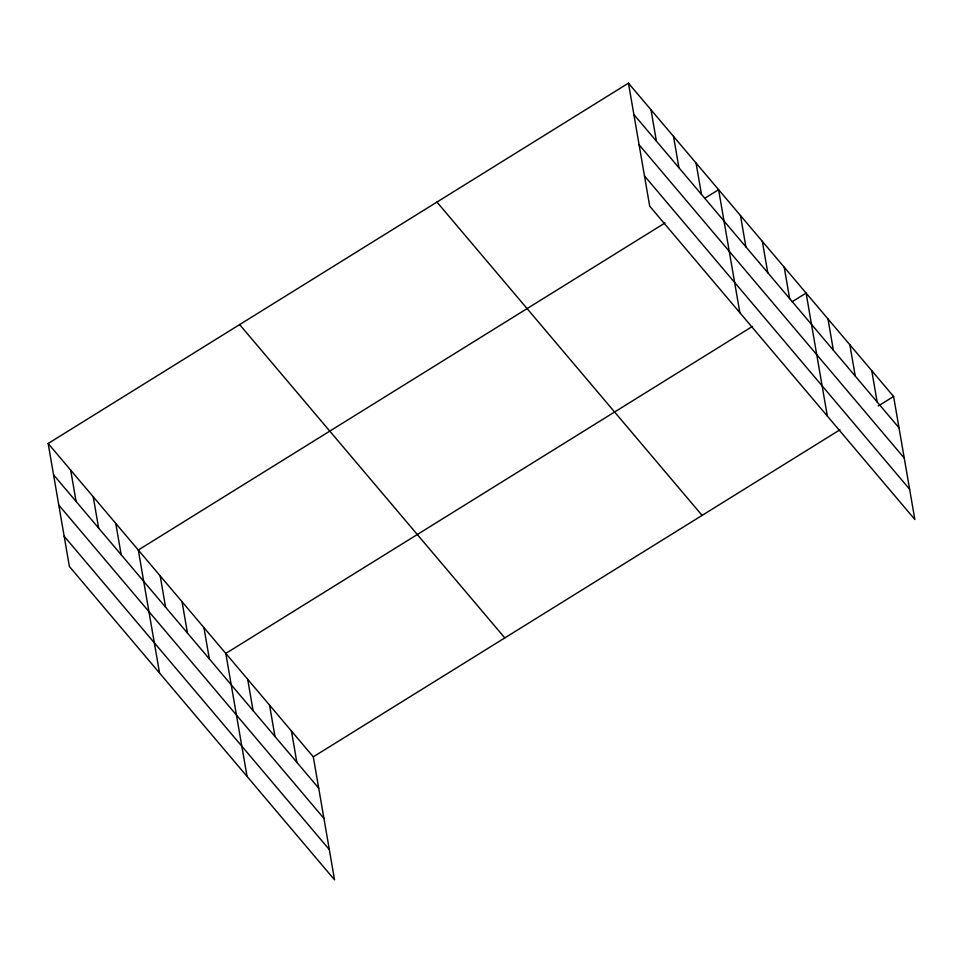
<?xml version="1.0" encoding="UTF-8"?>
<svg xmlns="http://www.w3.org/2000/svg" width="963" height="963" viewBox="0 0 963 963"><rect width="100%" height="100%" fill="white"/><g stroke="black" fill="none" stroke-linecap="round" stroke-linejoin="round"><path stroke-width="1.44" d="M48.15 443.498L313.3 756.834L334.546 879.845L69.396 566.521L48.15 443.498L628.454 83.155L893.604 396.479L914.85 519.502L649.7 206.166L628.454 83.155M664.976 222.983L138.299 550.029L159.545 673.053M704.555 198.402L718.603 189.687L739.849 312.698M752.476 326.385L225.799 653.432L247.046 776.455M792.055 301.804L806.103 293.077L827.349 416.1M313.3 756.834L839.977 429.775M878.28 405.989L893.604 396.479M633.859 114.501L899.021 427.825M639.083 144.751L904.245 458.075M644.476 175.916L909.626 489.24M436.949 202.074L702.099 515.398M239.643 324.591L504.805 637.915M53.567 474.843L318.717 788.179M58.791 505.094L323.941 818.43M64.172 536.271L329.322 849.595M871.732 370.635L877.137 401.98M849.848 344.778L855.264 376.124M827.975 318.934L833.392 350.279M784.231 267.233L789.636 298.578M762.347 241.388L767.764 272.734M740.475 215.531L745.892 246.877M696.056 163.048L701.473 194.394M673.522 136.421L678.939 167.767M650.988 109.782L656.405 141.128M291.428 730.977L296.845 762.323M269.556 705.133L274.973 736.478M247.684 679.288L253.088 710.634M203.927 627.587L209.344 658.933M182.055 601.731L187.472 633.076M160.183 575.886L165.588 607.232M115.765 523.403L121.182 554.748M93.23 496.764L98.635 528.109M70.684 470.137L76.101 501.482"/></g></svg>
